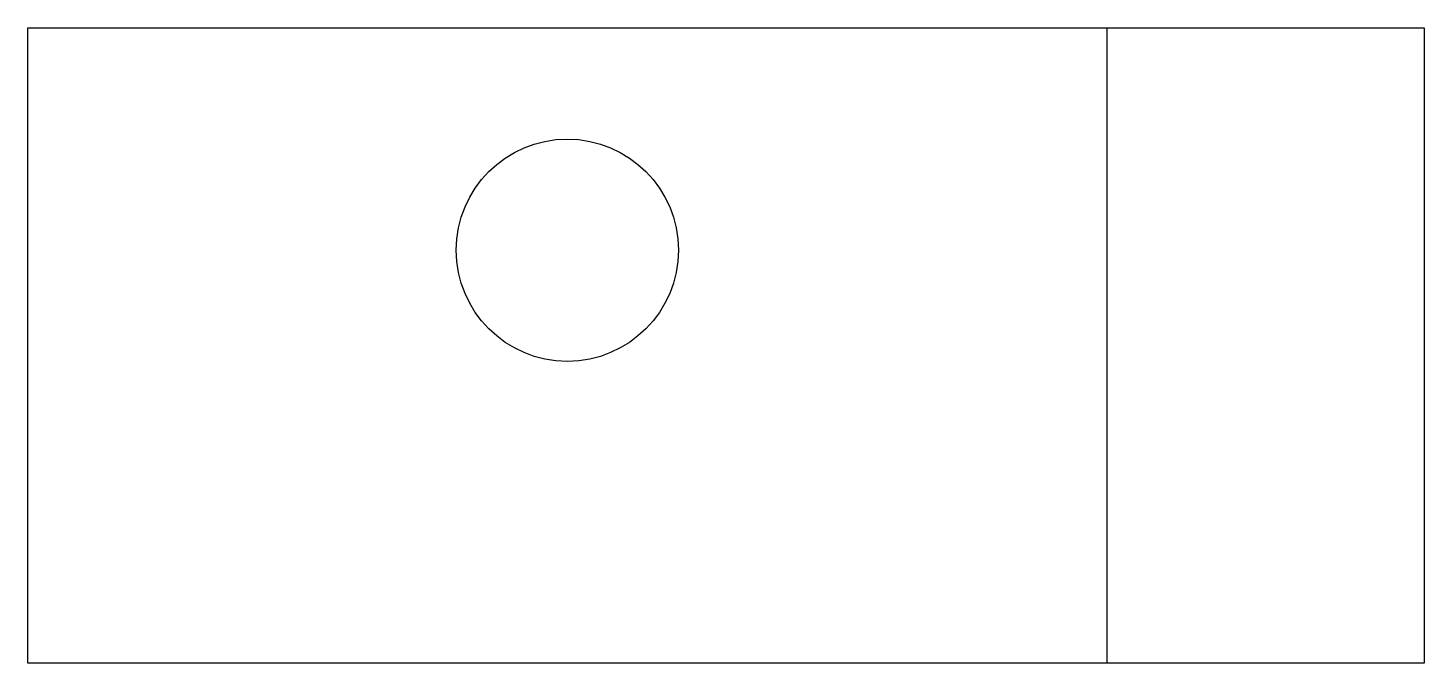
# Model space of a CAD drawing. Header units: millimetres. Extents: x 231 to 253, y 454.3 to 464.3.
import ezdxf

# ---------------------------------------------------------------- set-up
doc = ezdxf.new("R2010")
doc.units = ezdxf.units.MM
doc.layers.get('0').update_dxf_attribs({"linetype": 'CONTINUOUS'})

msp = doc.modelspace()

# ---------------------------------------------------------------- linework, layer by layer
msp.add_line((248, 464.33), (248, 454.33))
msp.add_lwpolyline([(253, 464.33), (253, 454.33), (231, 454.33), (231, 464.33)], close=True)
msp.add_circle((239.5, 460.83), 1.75)

doc.saveas('drawing.dxf')
